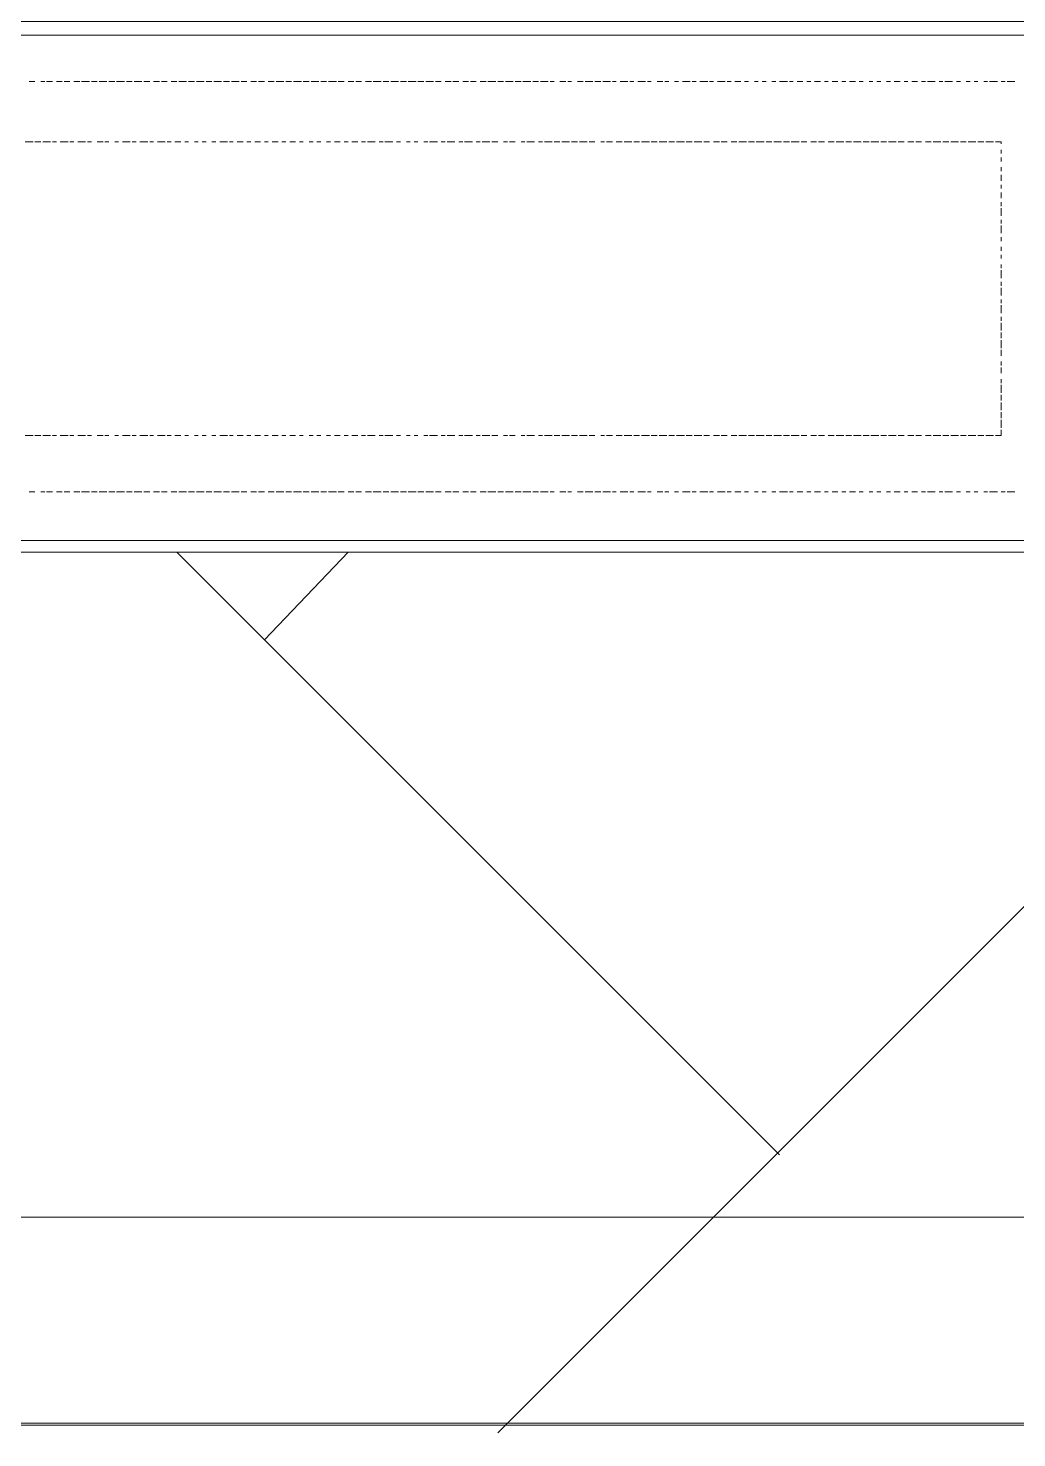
# Model space of a CAD drawing. Header units: millimetres. Extents: x 2928 to 3112, y 1220 to 1280.
# Drawn here: x 2960.404 to 2961.252, y 1264.54 to 1265.748 of the extents above; entities that cross this region are included whole.
import ezdxf

# ---------------------------------------------------------------- set-up
doc = ezdxf.new("R2010")
doc.units = ezdxf.units.MM

msp = doc.modelspace()

# ---------------------------------------------------------------- linework, layer by layer
at = {"color": 7, "linetype": 'Continuous', "lineweight": 20, "true_color": 0x000007}
msp.add_lwpolyline([(2961.2866, 1265.75397), (2959.26991, 1265.75397), (2959.26991, 1265.29896), (2961.2866, 1265.29896)], close=True, dxfattribs=at)
at = {"color": 253, "linetype": 'Continuous', "lineweight": 5, "true_color": 0x9a9a9a}
for points in [[(2961.2866, 1265.7423), (2959.26991, 1265.7423), (2959.26991, 1265.7423)], [(2961.2866, 1265.30896), (2959.26991, 1265.30896), (2959.26991, 1265.30896)], [(2982.93191, 1264.72896), (2957.39321, 1264.72896), (2957.39321, 1264.72896)]]:
    msp.add_lwpolyline(points, dxfattribs=at)
at = {"color": 252, "linetype": 'Continuous', "lineweight": 13, "true_color": 0x989898}
for points in [[(2960.40992, 1265.7023), (2960.40492, 1265.7023), (2960.40492, 1265.7023)], [(2960.41826, 1265.7023), (2960.41492, 1265.7023), (2960.41492, 1265.7023)], [(2960.42492, 1265.7023), (2960.41992, 1265.7023), (2960.41992, 1265.7023)], [(2960.43326, 1265.7023), (2960.42826, 1265.7023), (2960.42826, 1265.7023)], [(2960.43992, 1265.7023), (2960.43492, 1265.7023), (2960.43492, 1265.7023)], [(2960.44826, 1265.7023), (2960.44326, 1265.7023), (2960.44326, 1265.7023)], [(2960.45659, 1265.7023), (2960.44992, 1265.7023), (2960.44992, 1265.7023)], [(2960.46326, 1265.7023), (2960.45826, 1265.7023), (2960.45826, 1265.7023)], [(2960.47159, 1265.7023), (2960.46492, 1265.7023), (2960.46492, 1265.7023)], [(2960.47826, 1265.7023), (2960.47326, 1265.7023), (2960.47326, 1265.7023)], [(2960.48659, 1265.7023), (2960.47992, 1265.7023), (2960.47992, 1265.7023)], [(2960.49326, 1265.7023), (2960.48826, 1265.7023), (2960.48826, 1265.7023)], [(2960.50159, 1265.7023), (2960.49492, 1265.7023), (2960.49492, 1265.7023)], [(2960.50826, 1265.7023), (2960.50326, 1265.7023), (2960.50326, 1265.7023)], [(2960.51659, 1265.7023), (2960.51159, 1265.7023), (2960.51159, 1265.7023)], [(2960.52326, 1265.7023), (2960.51826, 1265.7023), (2960.51826, 1265.7023)], [(2960.53159, 1265.7023), (2960.52659, 1265.7023), (2960.52659, 1265.7023)], [(2960.53993, 1265.7023), (2960.53326, 1265.7023), (2960.53326, 1265.7023)], [(2960.54659, 1265.7023), (2960.54159, 1265.7023), (2960.54159, 1265.7023)], [(2960.55493, 1265.7023), (2960.54826, 1265.7023), (2960.54826, 1265.7023)], [(2960.56159, 1265.7023), (2960.55659, 1265.7023), (2960.55659, 1265.7023)], [(2960.56993, 1265.7023), (2960.56326, 1265.7023), (2960.56326, 1265.7023)], [(2960.57659, 1265.7023), (2960.57159, 1265.7023), (2960.57159, 1265.7023)], [(2960.58493, 1265.7023), (2960.57826, 1265.7023), (2960.57826, 1265.7023)], [(2960.59159, 1265.7023), (2960.58659, 1265.7023), (2960.58659, 1265.7023)], [(2960.59993, 1265.7023), (2960.59493, 1265.7023), (2960.59493, 1265.7023)], [(2960.60659, 1265.7023), (2960.60159, 1265.7023), (2960.60159, 1265.7023)], [(2960.61493, 1265.7023), (2960.60993, 1265.7023), (2960.60993, 1265.7023)], [(2960.62326, 1265.7023), (2960.61659, 1265.7023), (2960.61659, 1265.7023)], [(2960.62993, 1265.7023), (2960.62493, 1265.7023), (2960.62493, 1265.7023)], [(2960.63826, 1265.7023), (2960.63159, 1265.7023), (2960.63159, 1265.7023)], [(2960.64493, 1265.7023), (2960.63993, 1265.7023), (2960.63993, 1265.7023)], [(2960.65326, 1265.7023), (2960.64659, 1265.7023), (2960.64659, 1265.7023)], [(2960.65993, 1265.7023), (2960.65493, 1265.7023), (2960.65493, 1265.7023)], [(2960.66826, 1265.7023), (2960.66159, 1265.7023), (2960.66159, 1265.7023)], [(2960.67493, 1265.7023), (2960.66993, 1265.7023), (2960.66993, 1265.7023)], [(2960.68326, 1265.7023), (2960.67826, 1265.7023), (2960.67826, 1265.7023)], [(2960.68993, 1265.7023), (2960.68493, 1265.7023), (2960.68493, 1265.7023)], [(2960.69826, 1265.7023), (2960.69326, 1265.7023), (2960.69326, 1265.7023)], [(2960.70659, 1265.7023), (2960.69993, 1265.7023), (2960.69993, 1265.7023)], [(2960.71326, 1265.7023), (2960.70826, 1265.7023), (2960.70826, 1265.7023)], [(2960.72159, 1265.7023), (2960.71493, 1265.7023), (2960.71493, 1265.7023)], [(2960.72826, 1265.7023), (2960.72326, 1265.7023), (2960.72326, 1265.7023)], [(2960.73659, 1265.7023), (2960.72993, 1265.7023), (2960.72993, 1265.7023)], [(2960.74326, 1265.7023), (2960.73826, 1265.7023), (2960.73826, 1265.7023)], [(2960.75159, 1265.7023), (2960.74493, 1265.7023), (2960.74493, 1265.7023)], [(2960.75826, 1265.7023), (2960.75326, 1265.7023), (2960.75326, 1265.7023)], [(2960.7666, 1265.7023), (2960.7616, 1265.7023), (2960.7616, 1265.7023)], [(2960.77326, 1265.7023), (2960.76826, 1265.7023), (2960.76826, 1265.7023)], [(2960.7816, 1265.7023), (2960.7766, 1265.7023), (2960.7766, 1265.7023)], [(2960.78826, 1265.7023), (2960.78326, 1265.7023), (2960.78326, 1265.7023)], [(2960.7966, 1265.7023), (2960.7916, 1265.7023), (2960.7916, 1265.7023)], [(2960.80493, 1265.7023), (2960.79826, 1265.7023), (2960.79826, 1265.7023)], [(2960.8116, 1265.7023), (2960.8066, 1265.7023), (2960.8066, 1265.7023)], [(2960.81993, 1265.7023), (2960.81326, 1265.7023), (2960.81326, 1265.7023)], [(2960.8266, 1265.7023), (2960.8216, 1265.7023), (2960.8216, 1265.7023)], [(2960.83493, 1265.7023), (2960.82826, 1265.7023), (2960.82826, 1265.7023)], [(2960.8416, 1265.7023), (2960.8366, 1265.7023), (2960.8366, 1265.7023)], [(2960.84993, 1265.7023), (2960.84326, 1265.7023), (2960.84326, 1265.7023)], [(2960.85493, 1265.7023), (2960.8516, 1265.7023), (2960.8516, 1265.7023)], [(2960.86493, 1265.7023), (2960.85993, 1265.7023), (2960.85993, 1265.7023)], [(2960.86993, 1265.7023), (2960.8666, 1265.7023), (2960.8666, 1265.7023)], [(2960.87993, 1265.7023), (2960.87493, 1265.7023), (2960.87493, 1265.7023)], [(2960.88826, 1265.7023), (2960.8816, 1265.7023), (2960.8816, 1265.7023)], [(2960.89493, 1265.7023), (2960.88993, 1265.7023), (2960.88993, 1265.7023)], [(2960.90326, 1265.7023), (2960.8966, 1265.7023), (2960.8966, 1265.7023)], [(2960.90826, 1265.7023), (2960.90493, 1265.7023), (2960.90493, 1265.7023)], [(2960.91826, 1265.7023), (2960.9116, 1265.7023), (2960.9116, 1265.7023)], [(2960.92326, 1265.7023), (2960.91993, 1265.7023), (2960.91993, 1265.7023)], [(2960.93326, 1265.7023), (2960.9266, 1265.7023), (2960.9266, 1265.7023)], [(2960.93826, 1265.7023), (2960.93493, 1265.7023), (2960.93493, 1265.7023)], [(2960.94826, 1265.7023), (2960.94326, 1265.7023), (2960.94326, 1265.7023)], [(2960.95326, 1265.7023), (2960.94993, 1265.7023), (2960.94993, 1265.7023)], [(2960.9616, 1265.7023), (2960.95826, 1265.7023), (2960.95826, 1265.7023)], [(2960.9716, 1265.7023), (2960.96493, 1265.7023), (2960.96493, 1265.7023)], [(2960.9766, 1265.7023), (2960.97326, 1265.7023), (2960.97326, 1265.7023)], [(2960.9866, 1265.7023), (2960.97993, 1265.7023), (2960.97993, 1265.7023)], [(2960.9916, 1265.7023), (2960.98826, 1265.7023), (2960.98826, 1265.7023)], [(2961.0016, 1265.7023), (2960.99493, 1265.7023), (2960.99493, 1265.7023)], [(2961.0066, 1265.7023), (2961.00327, 1265.7023), (2961.00327, 1265.7023)], [(2961.01493, 1265.7023), (2961.00993, 1265.7023), (2961.00993, 1265.7023)], [(2961.0216, 1265.7023), (2961.01827, 1265.7023), (2961.01827, 1265.7023)], [(2961.02993, 1265.7023), (2961.0266, 1265.7023), (2961.0266, 1265.7023)], [(2961.0366, 1265.7023), (2961.03327, 1265.7023), (2961.03327, 1265.7023)], [(2961.04493, 1265.7023), (2961.0416, 1265.7023), (2961.0416, 1265.7023)], [(2961.05493, 1265.7023), (2961.04827, 1265.7023), (2961.04827, 1265.7023)], [(2961.05993, 1265.7023), (2961.0566, 1265.7023), (2961.0566, 1265.7023)], [(2961.06827, 1265.7023), (2961.06327, 1265.7023), (2961.06327, 1265.7023)], [(2961.07493, 1265.7023), (2961.0716, 1265.7023), (2961.0716, 1265.7023)], [(2961.08327, 1265.7023), (2961.07827, 1265.7023), (2961.07827, 1265.7023)], [(2961.08993, 1265.7023), (2961.0866, 1265.7023), (2961.0866, 1265.7023)], [(2961.09827, 1265.7023), (2961.09327, 1265.7023), (2961.09327, 1265.7023)], [(2961.10493, 1265.7023), (2961.1016, 1265.7023), (2961.1016, 1265.7023)], [(2961.11327, 1265.7023), (2961.10827, 1265.7023), (2961.10827, 1265.7023)], [(2961.11993, 1265.7023), (2961.1166, 1265.7023), (2961.1166, 1265.7023)], [(2961.12827, 1265.7023), (2961.12493, 1265.7023), (2961.12493, 1265.7023)], [(2961.13493, 1265.7023), (2961.1316, 1265.7023), (2961.1316, 1265.7023)], [(2961.14327, 1265.7023), (2961.13993, 1265.7023), (2961.13993, 1265.7023)], [(2961.1516, 1265.7023), (2961.1466, 1265.7023), (2961.1466, 1265.7023)], [(2961.15827, 1265.7023), (2961.15493, 1265.7023), (2961.15493, 1265.7023)], [(2961.1666, 1265.7023), (2961.1616, 1265.7023), (2961.1616, 1265.7023)], [(2961.17327, 1265.7023), (2961.16993, 1265.7023), (2961.16993, 1265.7023)], [(2961.1816, 1265.7023), (2961.17493, 1265.7023), (2961.17493, 1265.7023)], [(2961.18827, 1265.7023), (2961.18493, 1265.7023), (2961.18493, 1265.7023)], [(2961.1966, 1265.7023), (2961.18993, 1265.7023), (2961.18993, 1265.7023)], [(2961.20327, 1265.7023), (2961.19993, 1265.7023), (2961.19993, 1265.7023)], [(2961.2116, 1265.7023), (2961.20827, 1265.7023), (2961.20827, 1265.7023)], [(2961.21827, 1265.7023), (2961.21493, 1265.7023), (2961.21493, 1265.7023)], [(2961.2266, 1265.7023), (2961.22327, 1265.7023), (2961.22327, 1265.7023)], [(2961.23494, 1265.7023), (2961.22827, 1265.7023), (2961.22827, 1265.7023)], [(2961.2416, 1265.7023), (2961.23827, 1265.7023), (2961.23827, 1265.7023)], [(2961.24994, 1265.7023), (2961.24327, 1265.7023), (2961.24327, 1265.7023)], [(2960.40826, 1265.65064), (2960.40159, 1265.65064), (2960.40159, 1265.65064)], [(2960.41492, 1265.65064), (2960.40992, 1265.65064), (2960.40992, 1265.65064)], [(2960.42326, 1265.65064), (2960.41659, 1265.65064), (2960.41659, 1265.65064)], [(2960.42826, 1265.65064), (2960.42492, 1265.65064), (2960.42492, 1265.65064)], [(2960.43826, 1265.65064), (2960.43159, 1265.65064), (2960.43159, 1265.65064)], [(2960.44326, 1265.65064), (2960.43992, 1265.65064), (2960.43992, 1265.65064)], [(2960.45326, 1265.65064), (2960.44659, 1265.65064), (2960.44659, 1265.65064)], [(2960.45826, 1265.65064), (2960.45492, 1265.65064), (2960.45492, 1265.65064)], [(2960.46826, 1265.65064), (2960.46326, 1265.65064), (2960.46326, 1265.65064)], [(2960.47326, 1265.65064), (2960.46992, 1265.65064), (2960.46992, 1265.65064)], [(2960.48159, 1265.65064), (2960.47826, 1265.65064), (2960.47826, 1265.65064)], [(2960.49159, 1265.65064), (2960.48492, 1265.65064), (2960.48492, 1265.65064)], [(2960.49659, 1265.65064), (2960.49326, 1265.65064), (2960.49326, 1265.65064)], [(2960.50659, 1265.65064), (2960.49992, 1265.65064), (2960.49992, 1265.65064)], [(2960.51159, 1265.65064), (2960.50826, 1265.65064), (2960.50826, 1265.65064)], [(2960.52159, 1265.65064), (2960.51492, 1265.65064), (2960.51492, 1265.65064)], [(2960.52659, 1265.65064), (2960.52326, 1265.65064), (2960.52326, 1265.65064)], [(2960.53493, 1265.65064), (2960.52993, 1265.65064), (2960.52993, 1265.65064)], [(2960.54159, 1265.65064), (2960.53826, 1265.65064), (2960.53826, 1265.65064)], [(2960.54993, 1265.65064), (2960.54659, 1265.65064), (2960.54659, 1265.65064)], [(2960.55659, 1265.65064), (2960.55326, 1265.65064), (2960.55326, 1265.65064)], [(2960.56493, 1265.65064), (2960.56159, 1265.65064), (2960.56159, 1265.65064)], [(2960.57493, 1265.65064), (2960.56826, 1265.65064), (2960.56826, 1265.65064)], [(2960.57993, 1265.65064), (2960.57659, 1265.65064), (2960.57659, 1265.65064)], [(2960.58826, 1265.65064), (2960.58326, 1265.65064), (2960.58326, 1265.65064)], [(2960.59493, 1265.65064), (2960.59159, 1265.65064), (2960.59159, 1265.65064)], [(2960.60326, 1265.65064), (2960.59826, 1265.65064), (2960.59826, 1265.65064)], [(2960.60993, 1265.65064), (2960.60659, 1265.65064), (2960.60659, 1265.65064)], [(2960.61826, 1265.65064), (2960.61326, 1265.65064), (2960.61326, 1265.65064)], [(2960.62493, 1265.65064), (2960.62159, 1265.65064), (2960.62159, 1265.65064)], [(2960.63326, 1265.65064), (2960.62826, 1265.65064), (2960.62826, 1265.65064)], [(2960.63993, 1265.65064), (2960.63659, 1265.65064), (2960.63659, 1265.65064)], [(2960.64826, 1265.65064), (2960.64493, 1265.65064), (2960.64493, 1265.65064)], [(2960.65493, 1265.65064), (2960.65159, 1265.65064), (2960.65159, 1265.65064)], [(2960.66326, 1265.65064), (2960.65993, 1265.65064), (2960.65993, 1265.65064)], [(2960.67159, 1265.65064), (2960.66659, 1265.65064), (2960.66659, 1265.65064)], [(2960.67826, 1265.65064), (2960.67493, 1265.65064), (2960.67493, 1265.65064)], [(2960.68659, 1265.65064), (2960.68159, 1265.65064), (2960.68159, 1265.65064)], [(2960.69326, 1265.65064), (2960.68993, 1265.65064), (2960.68993, 1265.65064)], [(2960.70159, 1265.65064), (2960.69493, 1265.65064), (2960.69493, 1265.65064)], [(2960.70826, 1265.65064), (2960.70493, 1265.65064), (2960.70493, 1265.65064)], [(2960.71659, 1265.65064), (2960.70993, 1265.65064), (2960.70993, 1265.65064)], [(2960.72326, 1265.65064), (2960.71993, 1265.65064), (2960.71993, 1265.65064)], [(2960.73159, 1265.65064), (2960.72826, 1265.65064), (2960.72826, 1265.65064)], [(2960.73826, 1265.65064), (2960.73493, 1265.65064), (2960.73493, 1265.65064)], [(2960.74659, 1265.65064), (2960.74326, 1265.65064), (2960.74326, 1265.65064)], [(2960.75493, 1265.65064), (2960.74826, 1265.65064), (2960.74826, 1265.65064)], [(2960.7616, 1265.65064), (2960.75826, 1265.65064), (2960.75826, 1265.65064)], [(2960.76993, 1265.65064), (2960.76326, 1265.65064), (2960.76326, 1265.65064)], [(2960.7766, 1265.65064), (2960.77326, 1265.65064), (2960.77326, 1265.65064)], [(2960.78493, 1265.65064), (2960.77826, 1265.65064), (2960.77826, 1265.65064)], [(2960.7916, 1265.65064), (2960.78826, 1265.65064), (2960.78826, 1265.65064)], [(2960.79993, 1265.65064), (2960.79326, 1265.65064), (2960.79326, 1265.65064)], [(2960.8066, 1265.65064), (2960.8016, 1265.65064), (2960.8016, 1265.65064)], [(2960.81493, 1265.65064), (2960.8116, 1265.65064), (2960.8116, 1265.65064)], [(2960.8216, 1265.65064), (2960.8166, 1265.65064), (2960.8166, 1265.65064)], [(2960.82993, 1265.65064), (2960.8266, 1265.65064), (2960.8266, 1265.65064)], [(2960.83826, 1265.65064), (2960.8316, 1265.65064), (2960.8316, 1265.65064)], [(2960.84493, 1265.65064), (2960.8416, 1265.65064), (2960.8416, 1265.65064)], [(2960.85326, 1265.65064), (2960.8466, 1265.65064), (2960.8466, 1265.65064)], [(2960.85993, 1265.65064), (2960.85493, 1265.65064), (2960.85493, 1265.65064)], [(2960.86826, 1265.65064), (2960.8616, 1265.65064), (2960.8616, 1265.65064)], [(2960.87493, 1265.65064), (2960.86993, 1265.65064), (2960.86993, 1265.65064)], [(2960.88326, 1265.65064), (2960.8766, 1265.65064), (2960.8766, 1265.65064)], [(2960.88993, 1265.65064), (2960.88493, 1265.65064), (2960.88493, 1265.65064)], [(2960.89826, 1265.65064), (2960.89493, 1265.65064), (2960.89493, 1265.65064)], [(2960.90493, 1265.65064), (2960.89993, 1265.65064), (2960.89993, 1265.65064)], [(2960.91326, 1265.65064), (2960.90826, 1265.65064), (2960.90826, 1265.65064)], [(2960.9216, 1265.65064), (2960.91493, 1265.65064), (2960.91493, 1265.65064)], [(2960.92826, 1265.65064), (2960.92326, 1265.65064), (2960.92326, 1265.65064)], [(2960.9366, 1265.65064), (2960.92993, 1265.65064), (2960.92993, 1265.65064)], [(2960.94326, 1265.65064), (2960.93826, 1265.65064), (2960.93826, 1265.65064)], [(2960.9516, 1265.65064), (2960.94493, 1265.65064), (2960.94493, 1265.65064)], [(2960.95826, 1265.65064), (2960.95326, 1265.65064), (2960.95326, 1265.65064)], [(2960.9666, 1265.65064), (2960.95993, 1265.65064), (2960.95993, 1265.65064)], [(2960.97326, 1265.65064), (2960.96826, 1265.65064), (2960.96826, 1265.65064)], [(2960.9816, 1265.65064), (2960.97493, 1265.65064), (2960.97493, 1265.65064)], [(2960.98826, 1265.65064), (2960.98326, 1265.65064), (2960.98326, 1265.65064)], [(2960.9966, 1265.65064), (2960.9916, 1265.65064), (2960.9916, 1265.65064)], [(2961.00327, 1265.65064), (2960.99827, 1265.65064), (2960.99827, 1265.65064)], [(2961.0116, 1265.65064), (2961.0066, 1265.65064), (2961.0066, 1265.65064)], [(2961.01993, 1265.65064), (2961.01327, 1265.65064), (2961.01327, 1265.65064)], [(2961.0266, 1265.65064), (2961.0216, 1265.65064), (2961.0216, 1265.65064)], [(2961.03493, 1265.65064), (2961.02827, 1265.65064), (2961.02827, 1265.65064)], [(2961.0416, 1265.65064), (2961.0366, 1265.65064), (2961.0366, 1265.65064)], [(2961.04993, 1265.65064), (2961.04327, 1265.65064), (2961.04327, 1265.65064)], [(2961.0566, 1265.65064), (2961.0516, 1265.65064), (2961.0516, 1265.65064)], [(2961.06493, 1265.65064), (2961.05827, 1265.65064), (2961.05827, 1265.65064)], [(2961.0716, 1265.65064), (2961.0666, 1265.65064), (2961.0666, 1265.65064)], [(2961.07993, 1265.65064), (2961.07493, 1265.65064), (2961.07493, 1265.65064)], [(2961.0866, 1265.65064), (2961.0816, 1265.65064), (2961.0816, 1265.65064)], [(2961.09493, 1265.65064), (2961.08993, 1265.65064), (2961.08993, 1265.65064)], [(2961.10327, 1265.65064), (2961.0966, 1265.65064), (2961.0966, 1265.65064)], [(2961.10993, 1265.65064), (2961.10493, 1265.65064), (2961.10493, 1265.65064)], [(2961.11827, 1265.65064), (2961.1116, 1265.65064), (2961.1116, 1265.65064)], [(2961.12493, 1265.65064), (2961.11993, 1265.65064), (2961.11993, 1265.65064)], [(2961.13327, 1265.65064), (2961.1266, 1265.65064), (2961.1266, 1265.65064)], [(2961.13993, 1265.65064), (2961.13493, 1265.65064), (2961.13493, 1265.65064)], [(2961.14827, 1265.65064), (2961.1416, 1265.65064), (2961.1416, 1265.65064)], [(2961.15493, 1265.65064), (2961.14993, 1265.65064), (2961.14993, 1265.65064)], [(2961.16327, 1265.65064), (2961.15827, 1265.65064), (2961.15827, 1265.65064)], [(2961.16993, 1265.65064), (2961.16493, 1265.65064), (2961.16493, 1265.65064)], [(2961.17827, 1265.65064), (2961.17327, 1265.65064), (2961.17327, 1265.65064)], [(2961.1866, 1265.65064), (2961.17993, 1265.65064), (2961.17993, 1265.65064)], [(2961.19327, 1265.65064), (2961.18827, 1265.65064), (2961.18827, 1265.65064)], [(2961.2016, 1265.65064), (2961.19493, 1265.65064), (2961.19493, 1265.65064)], [(2961.20827, 1265.65064), (2961.20327, 1265.65064), (2961.20327, 1265.65064)], [(2961.2166, 1265.65064), (2961.20993, 1265.65064), (2961.20993, 1265.65064)], [(2961.22327, 1265.65064), (2961.21827, 1265.65064), (2961.21827, 1265.65064)], [(2961.2316, 1265.65064), (2961.22493, 1265.65064), (2961.22493, 1265.65064)], [(2961.23827, 1265.64897), (2961.23827, 1265.65064), (2961.23327, 1265.65064)], [(2961.23827, 1265.64064), (2961.23827, 1265.64397), (2961.23827, 1265.64397)], [(2961.23827, 1265.63397), (2961.23827, 1265.6373), (2961.23827, 1265.6373)], [(2961.23827, 1265.62564), (2961.23827, 1265.62897), (2961.23827, 1265.62897)], [(2961.23827, 1265.6173), (2961.23827, 1265.6223), (2961.23827, 1265.6223)], [(2961.23827, 1265.61064), (2961.23827, 1265.61397), (2961.23827, 1265.61397)], [(2961.23827, 1265.6023), (2961.23827, 1265.6073), (2961.23827, 1265.6073)], [(2961.23827, 1265.59564), (2961.23827, 1265.59897), (2961.23827, 1265.59897)], [(2961.23827, 1265.5873), (2961.23827, 1265.59397), (2961.23827, 1265.59397)], [(2961.23827, 1265.58064), (2961.23827, 1265.58397), (2961.23827, 1265.58397)], [(2961.23827, 1265.5723), (2961.23827, 1265.57897), (2961.23827, 1265.57897)], [(2961.23827, 1265.56564), (2961.23827, 1265.56897), (2961.23827, 1265.56897)], [(2961.23827, 1265.5573), (2961.23827, 1265.56063), (2961.23827, 1265.56063)], [(2961.23827, 1265.55063), (2961.23827, 1265.55397), (2961.23827, 1265.55397)], [(2961.23827, 1265.5423), (2961.23827, 1265.54563), (2961.23827, 1265.54563)], [(2961.23827, 1265.53397), (2961.23827, 1265.54063), (2961.23827, 1265.54063)], [(2961.23827, 1265.5273), (2961.23827, 1265.53063), (2961.23827, 1265.53063)], [(2961.23827, 1265.51897), (2961.23827, 1265.52563), (2961.23827, 1265.52563)], [(2961.23827, 1265.5123), (2961.23827, 1265.51563), (2961.23827, 1265.51563)], [(2961.23827, 1265.50397), (2961.23827, 1265.51063), (2961.23827, 1265.51063)], [(2961.23827, 1265.4973), (2961.23827, 1265.50063), (2961.23827, 1265.50063)], [(2961.23827, 1265.48897), (2961.23827, 1265.49563), (2961.23827, 1265.49563)], [(2961.23827, 1265.4823), (2961.23827, 1265.4873), (2961.23827, 1265.4873)], [(2961.23827, 1265.47397), (2961.23827, 1265.48063), (2961.23827, 1265.48063)], [(2961.23827, 1265.4673), (2961.23827, 1265.4723), (2961.23827, 1265.4723)], [(2961.23827, 1265.45897), (2961.23827, 1265.4623), (2961.23827, 1265.4623)], [(2961.23827, 1265.4523), (2961.23827, 1265.4573), (2961.23827, 1265.4573)], [(2961.23827, 1265.44397), (2961.23827, 1265.4473), (2961.23827, 1265.4473)], [(2961.23827, 1265.43563), (2961.23827, 1265.4423), (2961.23827, 1265.4423)], [(2961.23827, 1265.42897), (2961.23827, 1265.43397), (2961.23827, 1265.43397)], [(2961.23827, 1265.42063), (2961.23827, 1265.4273), (2961.23827, 1265.4273)], [(2961.23827, 1265.41397), (2961.23827, 1265.41897), (2961.23827, 1265.41897)], [(2961.23827, 1265.40563), (2961.23827, 1265.4123), (2961.23827, 1265.4123)], [(2960.40159, 1265.39897), (2960.40826, 1265.39897), (2960.40826, 1265.39897)], [(2960.40992, 1265.39897), (2960.41492, 1265.39897), (2960.41492, 1265.39897)], [(2960.41659, 1265.39897), (2960.42326, 1265.39897), (2960.42326, 1265.39897)], [(2960.42492, 1265.39897), (2960.42826, 1265.39897), (2960.42826, 1265.39897)], [(2960.43159, 1265.39897), (2960.43826, 1265.39897), (2960.43826, 1265.39897)], [(2960.43992, 1265.39897), (2960.44326, 1265.39897), (2960.44326, 1265.39897)], [(2960.44659, 1265.39897), (2960.45326, 1265.39897), (2960.45326, 1265.39897)], [(2960.45492, 1265.39897), (2960.45826, 1265.39897), (2960.45826, 1265.39897)], [(2960.46326, 1265.39897), (2960.46826, 1265.39897), (2960.46826, 1265.39897)], [(2960.46992, 1265.39897), (2960.47326, 1265.39897), (2960.47326, 1265.39897)], [(2960.47826, 1265.39897), (2960.48159, 1265.39897), (2960.48159, 1265.39897)], [(2960.48492, 1265.39897), (2960.49159, 1265.39897), (2960.49159, 1265.39897)], [(2960.49326, 1265.39897), (2960.49659, 1265.39897), (2960.49659, 1265.39897)], [(2960.49992, 1265.39897), (2960.50659, 1265.39897), (2960.50659, 1265.39897)], [(2960.50826, 1265.39897), (2960.51159, 1265.39897), (2960.51159, 1265.39897)], [(2960.51492, 1265.39897), (2960.52159, 1265.39897), (2960.52159, 1265.39897)], [(2960.52326, 1265.39897), (2960.52659, 1265.39897), (2960.52659, 1265.39897)], [(2960.52993, 1265.39897), (2960.53493, 1265.39897), (2960.53493, 1265.39897)], [(2960.53826, 1265.39897), (2960.54159, 1265.39897), (2960.54159, 1265.39897)], [(2960.54659, 1265.39897), (2960.54993, 1265.39897), (2960.54993, 1265.39897)], [(2960.55326, 1265.39897), (2960.55659, 1265.39897), (2960.55659, 1265.39897)], [(2960.56159, 1265.39897), (2960.56493, 1265.39897), (2960.56493, 1265.39897)], [(2960.56826, 1265.39897), (2960.57493, 1265.39897), (2960.57493, 1265.39897)], [(2960.57659, 1265.39897), (2960.57993, 1265.39897), (2960.57993, 1265.39897)], [(2960.58326, 1265.39897), (2960.58826, 1265.39897), (2960.58826, 1265.39897)], [(2960.59159, 1265.39897), (2960.59493, 1265.39897), (2960.59493, 1265.39897)], [(2960.59826, 1265.39897), (2960.60326, 1265.39897), (2960.60326, 1265.39897)], [(2960.60659, 1265.39897), (2960.60993, 1265.39897), (2960.60993, 1265.39897)], [(2960.61326, 1265.39897), (2960.61826, 1265.39897), (2960.61826, 1265.39897)], [(2960.62159, 1265.39897), (2960.62493, 1265.39897), (2960.62493, 1265.39897)], [(2960.62826, 1265.39897), (2960.63326, 1265.39897), (2960.63326, 1265.39897)], [(2960.63659, 1265.39897), (2960.63993, 1265.39897), (2960.63993, 1265.39897)], [(2960.64493, 1265.39897), (2960.64826, 1265.39897), (2960.64826, 1265.39897)], [(2960.65159, 1265.39897), (2960.65493, 1265.39897), (2960.65493, 1265.39897)], [(2960.65993, 1265.39897), (2960.66326, 1265.39897), (2960.66326, 1265.39897)], [(2960.66659, 1265.39897), (2960.67159, 1265.39897), (2960.67159, 1265.39897)], [(2960.67493, 1265.39897), (2960.67826, 1265.39897), (2960.67826, 1265.39897)], [(2960.68159, 1265.39897), (2960.68659, 1265.39897), (2960.68659, 1265.39897)], [(2960.68993, 1265.39897), (2960.69326, 1265.39897), (2960.69326, 1265.39897)], [(2960.69493, 1265.39897), (2960.70159, 1265.39897), (2960.70159, 1265.39897)], [(2960.70493, 1265.39897), (2960.70826, 1265.39897), (2960.70826, 1265.39897)], [(2960.70993, 1265.39897), (2960.71659, 1265.39897), (2960.71659, 1265.39897)], [(2960.71993, 1265.39897), (2960.72326, 1265.39897), (2960.72326, 1265.39897)], [(2960.72826, 1265.39897), (2960.73159, 1265.39897), (2960.73159, 1265.39897)], [(2960.73493, 1265.39897), (2960.73826, 1265.39897), (2960.73826, 1265.39897)], [(2960.74326, 1265.39897), (2960.74659, 1265.39897), (2960.74659, 1265.39897)], [(2960.74826, 1265.39897), (2960.75493, 1265.39897), (2960.75493, 1265.39897)], [(2960.75826, 1265.39897), (2960.7616, 1265.39897), (2960.7616, 1265.39897)], [(2960.76326, 1265.39897), (2960.76993, 1265.39897), (2960.76993, 1265.39897)], [(2960.77326, 1265.39897), (2960.7766, 1265.39897), (2960.7766, 1265.39897)], [(2960.77826, 1265.39897), (2960.78493, 1265.39897), (2960.78493, 1265.39897)], [(2960.78826, 1265.39897), (2960.7916, 1265.39897), (2960.7916, 1265.39897)], [(2960.79326, 1265.39897), (2960.79993, 1265.39897), (2960.79993, 1265.39897)], [(2960.8016, 1265.39897), (2960.8066, 1265.39897), (2960.8066, 1265.39897)], [(2960.8116, 1265.39897), (2960.81493, 1265.39897), (2960.81493, 1265.39897)], [(2960.8166, 1265.39897), (2960.8216, 1265.39897), (2960.8216, 1265.39897)], [(2960.8266, 1265.39897), (2960.82993, 1265.39897), (2960.82993, 1265.39897)], [(2960.8316, 1265.39897), (2960.83826, 1265.39897), (2960.83826, 1265.39897)], [(2960.8416, 1265.39897), (2960.84493, 1265.39897), (2960.84493, 1265.39897)], [(2960.8466, 1265.39897), (2960.85326, 1265.39897), (2960.85326, 1265.39897)], [(2960.85493, 1265.39897), (2960.85993, 1265.39897), (2960.85993, 1265.39897)], [(2960.8616, 1265.39897), (2960.86826, 1265.39897), (2960.86826, 1265.39897)], [(2960.86993, 1265.39897), (2960.87493, 1265.39897), (2960.87493, 1265.39897)], [(2960.8766, 1265.39897), (2960.88326, 1265.39897), (2960.88326, 1265.39897)], [(2960.88493, 1265.39897), (2960.88993, 1265.39897), (2960.88993, 1265.39897)], [(2960.89493, 1265.39897), (2960.89826, 1265.39897), (2960.89826, 1265.39897)], [(2960.89993, 1265.39897), (2960.90493, 1265.39897), (2960.90493, 1265.39897)], [(2960.90826, 1265.39897), (2960.91326, 1265.39897), (2960.91326, 1265.39897)], [(2960.91493, 1265.39897), (2960.9216, 1265.39897), (2960.9216, 1265.39897)], [(2960.92326, 1265.39897), (2960.92826, 1265.39897), (2960.92826, 1265.39897)], [(2960.92993, 1265.39897), (2960.9366, 1265.39897), (2960.9366, 1265.39897)], [(2960.93826, 1265.39897), (2960.94326, 1265.39897), (2960.94326, 1265.39897)], [(2960.94493, 1265.39897), (2960.9516, 1265.39897), (2960.9516, 1265.39897)], [(2960.95326, 1265.39897), (2960.95826, 1265.39897), (2960.95826, 1265.39897)], [(2960.95993, 1265.39897), (2960.9666, 1265.39897), (2960.9666, 1265.39897)], [(2960.96826, 1265.39897), (2960.97326, 1265.39897), (2960.97326, 1265.39897)], [(2960.97493, 1265.39897), (2960.9816, 1265.39897), (2960.9816, 1265.39897)], [(2960.98326, 1265.39897), (2960.98826, 1265.39897), (2960.98826, 1265.39897)], [(2960.9916, 1265.39897), (2960.9966, 1265.39897), (2960.9966, 1265.39897)], [(2960.99827, 1265.39897), (2961.00327, 1265.39897), (2961.00327, 1265.39897)], [(2961.0066, 1265.39897), (2961.0116, 1265.39897), (2961.0116, 1265.39897)], [(2961.01327, 1265.39897), (2961.01993, 1265.39897), (2961.01993, 1265.39897)], [(2961.0216, 1265.39897), (2961.0266, 1265.39897), (2961.0266, 1265.39897)], [(2961.02827, 1265.39897), (2961.03493, 1265.39897), (2961.03493, 1265.39897)], [(2961.0366, 1265.39897), (2961.0416, 1265.39897), (2961.0416, 1265.39897)], [(2961.04327, 1265.39897), (2961.04993, 1265.39897), (2961.04993, 1265.39897)], [(2961.0516, 1265.39897), (2961.0566, 1265.39897), (2961.0566, 1265.39897)], [(2961.05827, 1265.39897), (2961.06493, 1265.39897), (2961.06493, 1265.39897)], [(2961.0666, 1265.39897), (2961.0716, 1265.39897), (2961.0716, 1265.39897)], [(2961.07493, 1265.39897), (2961.07993, 1265.39897), (2961.07993, 1265.39897)], [(2961.0816, 1265.39897), (2961.0866, 1265.39897), (2961.0866, 1265.39897)], [(2961.08993, 1265.39897), (2961.09493, 1265.39897), (2961.09493, 1265.39897)], [(2961.0966, 1265.39897), (2961.10327, 1265.39897), (2961.10327, 1265.39897)], [(2961.10493, 1265.39897), (2961.10993, 1265.39897), (2961.10993, 1265.39897)], [(2961.1116, 1265.39897), (2961.11827, 1265.39897), (2961.11827, 1265.39897)], [(2961.11993, 1265.39897), (2961.12493, 1265.39897), (2961.12493, 1265.39897)], [(2961.1266, 1265.39897), (2961.13327, 1265.39897), (2961.13327, 1265.39897)], [(2961.13493, 1265.39897), (2961.13993, 1265.39897), (2961.13993, 1265.39897)], [(2961.1416, 1265.39897), (2961.14827, 1265.39897), (2961.14827, 1265.39897)], [(2961.14993, 1265.39897), (2961.15493, 1265.39897), (2961.15493, 1265.39897)], [(2961.15827, 1265.39897), (2961.16327, 1265.39897), (2961.16327, 1265.39897)], [(2961.16493, 1265.39897), (2961.16993, 1265.39897), (2961.16993, 1265.39897)], [(2961.17327, 1265.39897), (2961.17827, 1265.39897), (2961.17827, 1265.39897)], [(2961.17993, 1265.39897), (2961.1866, 1265.39897), (2961.1866, 1265.39897)], [(2961.18827, 1265.39897), (2961.19327, 1265.39897), (2961.19327, 1265.39897)], [(2961.19493, 1265.39897), (2961.2016, 1265.39897), (2961.2016, 1265.39897)], [(2961.20327, 1265.39897), (2961.20827, 1265.39897), (2961.20827, 1265.39897)], [(2961.20993, 1265.39897), (2961.2166, 1265.39897), (2961.2166, 1265.39897)], [(2961.21827, 1265.39897), (2961.22327, 1265.39897), (2961.22327, 1265.39897)], [(2961.22493, 1265.39897), (2961.2316, 1265.39897), (2961.2316, 1265.39897)], [(2961.23327, 1265.39897), (2961.23827, 1265.39897), (2961.23827, 1265.40397)], [(2960.40492, 1265.35063), (2960.40992, 1265.35063), (2960.40992, 1265.35063)], [(2960.41492, 1265.35063), (2960.41826, 1265.35063), (2960.41826, 1265.35063)], [(2960.41992, 1265.35063), (2960.42492, 1265.35063), (2960.42492, 1265.35063)], [(2960.42826, 1265.35063), (2960.43326, 1265.35063), (2960.43326, 1265.35063)], [(2960.43492, 1265.35063), (2960.43992, 1265.35063), (2960.43992, 1265.35063)], [(2960.44326, 1265.35063), (2960.44826, 1265.35063), (2960.44826, 1265.35063)], [(2960.44992, 1265.35063), (2960.45659, 1265.35063), (2960.45659, 1265.35063)], [(2960.45826, 1265.35063), (2960.46326, 1265.35063), (2960.46326, 1265.35063)], [(2960.46492, 1265.35063), (2960.47159, 1265.35063), (2960.47159, 1265.35063)], [(2960.47326, 1265.35063), (2960.47826, 1265.35063), (2960.47826, 1265.35063)], [(2960.47992, 1265.35063), (2960.48659, 1265.35063), (2960.48659, 1265.35063)], [(2960.48826, 1265.35063), (2960.49326, 1265.35063), (2960.49326, 1265.35063)], [(2960.49492, 1265.35063), (2960.50159, 1265.35063), (2960.50159, 1265.35063)], [(2960.50326, 1265.35063), (2960.50826, 1265.35063), (2960.50826, 1265.35063)], [(2960.51159, 1265.35063), (2960.51659, 1265.35063), (2960.51659, 1265.35063)], [(2960.51826, 1265.35063), (2960.52326, 1265.35063), (2960.52326, 1265.35063)], [(2960.52659, 1265.35063), (2960.53159, 1265.35063), (2960.53159, 1265.35063)], [(2960.53326, 1265.35063), (2960.53993, 1265.35063), (2960.53993, 1265.35063)], [(2960.54159, 1265.35063), (2960.54659, 1265.35063), (2960.54659, 1265.35063)], [(2960.54826, 1265.35063), (2960.55493, 1265.35063), (2960.55493, 1265.35063)], [(2960.55659, 1265.35063), (2960.56159, 1265.35063), (2960.56159, 1265.35063)], [(2960.56326, 1265.35063), (2960.56993, 1265.35063), (2960.56993, 1265.35063)], [(2960.57159, 1265.35063), (2960.57659, 1265.35063), (2960.57659, 1265.35063)], [(2960.57826, 1265.35063), (2960.58493, 1265.35063), (2960.58493, 1265.35063)], [(2960.58659, 1265.35063), (2960.59159, 1265.35063), (2960.59159, 1265.35063)], [(2960.59493, 1265.35063), (2960.59993, 1265.35063), (2960.59993, 1265.35063)], [(2960.60159, 1265.35063), (2960.60659, 1265.35063), (2960.60659, 1265.35063)], [(2960.60993, 1265.35063), (2960.61493, 1265.35063), (2960.61493, 1265.35063)], [(2960.61659, 1265.35063), (2960.62326, 1265.35063), (2960.62326, 1265.35063)], [(2960.62493, 1265.35063), (2960.62993, 1265.35063), (2960.62993, 1265.35063)], [(2960.63159, 1265.35063), (2960.63826, 1265.35063), (2960.63826, 1265.35063)], [(2960.63993, 1265.35063), (2960.64493, 1265.35063), (2960.64493, 1265.35063)], [(2960.64659, 1265.35063), (2960.65326, 1265.35063), (2960.65326, 1265.35063)], [(2960.65493, 1265.35063), (2960.65993, 1265.35063), (2960.65993, 1265.35063)], [(2960.66159, 1265.35063), (2960.66826, 1265.35063), (2960.66826, 1265.35063)], [(2960.66993, 1265.35063), (2960.67493, 1265.35063), (2960.67493, 1265.35063)], [(2960.67826, 1265.35063), (2960.68326, 1265.35063), (2960.68326, 1265.35063)], [(2960.68493, 1265.35063), (2960.68993, 1265.35063), (2960.68993, 1265.35063)], [(2960.69326, 1265.35063), (2960.69826, 1265.35063), (2960.69826, 1265.35063)], [(2960.69993, 1265.35063), (2960.70659, 1265.35063), (2960.70659, 1265.35063)], [(2960.70826, 1265.35063), (2960.71326, 1265.35063), (2960.71326, 1265.35063)], [(2960.71493, 1265.35063), (2960.72159, 1265.35063), (2960.72159, 1265.35063)], [(2960.72326, 1265.35063), (2960.72826, 1265.35063), (2960.72826, 1265.35063)], [(2960.72993, 1265.35063), (2960.73659, 1265.35063), (2960.73659, 1265.35063)], [(2960.73826, 1265.35063), (2960.74326, 1265.35063), (2960.74326, 1265.35063)], [(2960.74493, 1265.35063), (2960.75159, 1265.35063), (2960.75159, 1265.35063)], [(2960.75326, 1265.35063), (2960.75826, 1265.35063), (2960.75826, 1265.35063)], [(2960.7616, 1265.35063), (2960.7666, 1265.35063), (2960.7666, 1265.35063)], [(2960.76826, 1265.35063), (2960.77326, 1265.35063), (2960.77326, 1265.35063)], [(2960.7766, 1265.35063), (2960.7816, 1265.35063), (2960.7816, 1265.35063)], [(2960.78326, 1265.35063), (2960.78826, 1265.35063), (2960.78826, 1265.35063)], [(2960.7916, 1265.35063), (2960.7966, 1265.35063), (2960.7966, 1265.35063)], [(2960.79826, 1265.35063), (2960.80493, 1265.35063), (2960.80493, 1265.35063)], [(2960.8066, 1265.35063), (2960.8116, 1265.35063), (2960.8116, 1265.35063)], [(2960.81326, 1265.35063), (2960.81993, 1265.35063), (2960.81993, 1265.35063)], [(2960.8216, 1265.35063), (2960.8266, 1265.35063), (2960.8266, 1265.35063)], [(2960.82826, 1265.35063), (2960.83493, 1265.35063), (2960.83493, 1265.35063)], [(2960.8366, 1265.35063), (2960.8416, 1265.35063), (2960.8416, 1265.35063)], [(2960.84326, 1265.35063), (2960.84993, 1265.35063), (2960.84993, 1265.35063)], [(2960.8516, 1265.35063), (2960.85493, 1265.35063), (2960.85493, 1265.35063)], [(2960.85993, 1265.35063), (2960.86493, 1265.35063), (2960.86493, 1265.35063)], [(2960.8666, 1265.35063), (2960.86993, 1265.35063), (2960.86993, 1265.35063)], [(2960.87493, 1265.35063), (2960.87993, 1265.35063), (2960.87993, 1265.35063)], [(2960.8816, 1265.35063), (2960.88826, 1265.35063), (2960.88826, 1265.35063)], [(2960.88993, 1265.35063), (2960.89493, 1265.35063), (2960.89493, 1265.35063)], [(2960.8966, 1265.35063), (2960.90326, 1265.35063), (2960.90326, 1265.35063)], [(2960.90493, 1265.35063), (2960.90826, 1265.35063), (2960.90826, 1265.35063)], [(2960.9116, 1265.35063), (2960.91826, 1265.35063), (2960.91826, 1265.35063)], [(2960.91993, 1265.35063), (2960.92326, 1265.35063), (2960.92326, 1265.35063)], [(2960.9266, 1265.35063), (2960.93326, 1265.35063), (2960.93326, 1265.35063)], [(2960.93493, 1265.35063), (2960.93826, 1265.35063), (2960.93826, 1265.35063)], [(2960.94326, 1265.35063), (2960.94826, 1265.35063), (2960.94826, 1265.35063)], [(2960.94993, 1265.35063), (2960.95326, 1265.35063), (2960.95326, 1265.35063)], [(2960.95826, 1265.35063), (2960.9616, 1265.35063), (2960.9616, 1265.35063)], [(2960.96493, 1265.35063), (2960.9716, 1265.35063), (2960.9716, 1265.35063)], [(2960.97326, 1265.35063), (2960.9766, 1265.35063), (2960.9766, 1265.35063)], [(2960.97993, 1265.35063), (2960.9866, 1265.35063), (2960.9866, 1265.35063)], [(2960.98826, 1265.35063), (2960.9916, 1265.35063), (2960.9916, 1265.35063)], [(2960.99493, 1265.35063), (2961.0016, 1265.35063), (2961.0016, 1265.35063)], [(2961.00327, 1265.35063), (2961.0066, 1265.35063), (2961.0066, 1265.35063)], [(2961.00993, 1265.35063), (2961.01493, 1265.35063), (2961.01493, 1265.35063)], [(2961.01827, 1265.35063), (2961.0216, 1265.35063), (2961.0216, 1265.35063)], [(2961.0266, 1265.35063), (2961.02993, 1265.35063), (2961.02993, 1265.35063)], [(2961.03327, 1265.35063), (2961.0366, 1265.35063), (2961.0366, 1265.35063)], [(2961.0416, 1265.35063), (2961.04493, 1265.35063), (2961.04493, 1265.35063)], [(2961.04827, 1265.35063), (2961.05493, 1265.35063), (2961.05493, 1265.35063)], [(2961.0566, 1265.35063), (2961.05993, 1265.35063), (2961.05993, 1265.35063)], [(2961.06327, 1265.35063), (2961.06827, 1265.35063), (2961.06827, 1265.35063)], [(2961.0716, 1265.35063), (2961.07493, 1265.35063), (2961.07493, 1265.35063)], [(2961.07827, 1265.35063), (2961.08327, 1265.35063), (2961.08327, 1265.35063)], [(2961.0866, 1265.35063), (2961.08993, 1265.35063), (2961.08993, 1265.35063)], [(2961.09327, 1265.35063), (2961.09827, 1265.35063), (2961.09827, 1265.35063)], [(2961.1016, 1265.35063), (2961.10493, 1265.35063), (2961.10493, 1265.35063)], [(2961.10827, 1265.35063), (2961.11327, 1265.35063), (2961.11327, 1265.35063)], [(2961.1166, 1265.35063), (2961.11993, 1265.35063), (2961.11993, 1265.35063)], [(2961.12493, 1265.35063), (2961.12827, 1265.35063), (2961.12827, 1265.35063)], [(2961.1316, 1265.35063), (2961.13493, 1265.35063), (2961.13493, 1265.35063)], [(2961.13993, 1265.35063), (2961.14327, 1265.35063), (2961.14327, 1265.35063)], [(2961.1466, 1265.35063), (2961.1516, 1265.35063), (2961.1516, 1265.35063)], [(2961.15493, 1265.35063), (2961.15827, 1265.35063), (2961.15827, 1265.35063)], [(2961.1616, 1265.35063), (2961.1666, 1265.35063), (2961.1666, 1265.35063)], [(2961.16993, 1265.35063), (2961.17327, 1265.35063), (2961.17327, 1265.35063)], [(2961.17493, 1265.35063), (2961.1816, 1265.35063), (2961.1816, 1265.35063)], [(2961.18493, 1265.35063), (2961.18827, 1265.35063), (2961.18827, 1265.35063)], [(2961.18993, 1265.35063), (2961.1966, 1265.35063), (2961.1966, 1265.35063)], [(2961.19993, 1265.35063), (2961.20327, 1265.35063), (2961.20327, 1265.35063)], [(2961.20827, 1265.35063), (2961.2116, 1265.35063), (2961.2116, 1265.35063)], [(2961.21493, 1265.35063), (2961.21827, 1265.35063), (2961.21827, 1265.35063)], [(2961.22327, 1265.35063), (2961.2266, 1265.35063), (2961.2266, 1265.35063)], [(2961.22827, 1265.35063), (2961.23494, 1265.35063), (2961.23494, 1265.35063)], [(2961.23827, 1265.35063), (2961.2416, 1265.35063), (2961.2416, 1265.35063)], [(2961.24327, 1265.35063), (2961.24994, 1265.35063), (2961.24994, 1265.35063)]]:
    msp.add_lwpolyline(points, dxfattribs=at)
at = {"color": 9, "linetype": 'Continuous', "lineweight": 13, "true_color": 0xbababa}
for points in [[(2961.04827, 1264.78229), (2960.53159, 1265.29896), (2960.53159, 1265.29896)], [(2960.60659, 1265.22396), (2960.67826, 1265.29896), (2960.67826, 1265.29896)], [(2960.8066, 1264.54395), (2961.56161, 1265.29896), (2961.56161, 1265.29896)]]:
    msp.add_lwpolyline(points, dxfattribs=at)
at = {"color": 7, "linetype": 'Continuous', "lineweight": 5, "true_color": 0x000007}
msp.add_lwpolyline([(2983.03191, 1264.55229), (2957.29321, 1264.55229), (2957.29321, 1264.55229)], dxfattribs=at)
at = {"color": 9, "linetype": 'Continuous', "lineweight": 5, "true_color": 0xbababa}
msp.add_lwpolyline([(2938.98795, 1264.55062), (2983.53859, 1264.55062), (2983.53859, 1238.80025)], dxfattribs=at)

doc.saveas('drawing.dxf')
